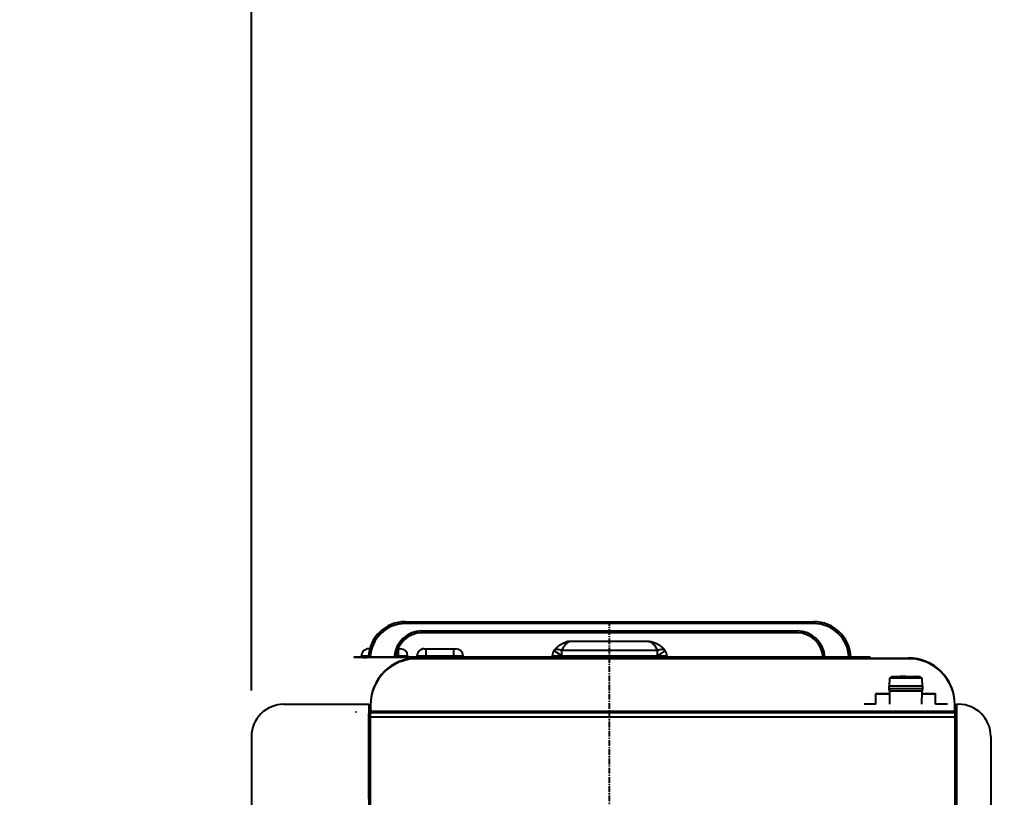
# Model space of a CAD drawing. Header units: inches. Extents: x 0 to 77285, y -118 to 40065.
# Drawn here: x 13577 to 14637, y 26145 to 26987 of the extents above; entities that cross this region are included whole.
import ezdxf

# ---------------------------------------------------------------- set-up
doc = ezdxf.new("R2010")
doc.units = ezdxf.units.IN
doc.header["$LTSCALE"] = 5
doc.header["$MEASUREMENT"] = 0
doc.linetypes.add('CENTER', pattern=[2, 1.25, -0.25, 0.25, -0.25])
doc.layers.add('11', color=1, linetype='CENTER')
doc.layers.add('A', color=8, linetype='Continuous')
doc.styles.add('SCI', font='')
doc.styles.get('SCI').set_extended_font_data('Gulim')
doc.dimstyles.new('SCH', dxfattribs={"dimtxt": 2.5, "dimasz": 2, "dimexe": 1.25, "dimexo": 0.625, "dimtad": 1, "dimdec": 8, "dimtxsty": 'SCI', "dimcen": 2.5, "dimclrd": 4, "dimclre": 4, "dimclrt": 7, "dimadec": 8, "dimazin": 2, "dimtfac": 1, "dimtdec": 8, "dimtmove": 0, "dimatfit": 3, "dimfxl": 1, "dimarcsym": 0})

# ---------------------------------------------------------------- blocks, each defined once
blk = doc.blocks.new('A$C3fcbb43c')
for p, q in [((-400, -365.7), (-400, 954.3)), ((-363, -400.7), (-363, 954.3)), ((-361, -386.7), (-361, 954.3)), ((271, 954.3, 53.7), (271, -386.7, 53.7)), ((273, -400.7, 53.7), (273, 954.3, 53.7)), ((400, -365.7, 53.7), (400, 954.3, 53.7)), ((-363, -298.2), (-363, -346.9)), ((273, -298.2, 53.7), (273, -346.9, 53.7)), ((-363, -333.7), (-363, -333.7)), ((273, -333.7, 53.7), (273, -333.7, 53.7)), ((-363, -342.4), (-363, -342.4)), ((-363, -346.9), (-363, -349.5)), ((-361, -346.9), (-363, -346.9)), ((-363, -349.5), (-363, -380.7)), ((-363, -349.5), (-361, -349.5)), ((273, -346.9, 53.7), (271, -346.9, 53.7)), ((271, -349.5, 53.7), (273, -349.5, 53.7)), ((273, -342.4, 53.7), (273, -342.4, 53.7)), ((273, -346.9, 53.7), (273, -349.5, 53.7)), ((273, -349.5, 53.7), (273, -380.7, 53.7)), ((-363, -380.7), (-363, -390.7)), ((-361, -380.7), (-363, -380.7)), ((273, -380.7, 53.7), (271, -380.7, 53.7)), ((273, -380.7, 53.7), (273, -390.7, 53.7)), ((-363, -387.4), (-363, -387.4)), ((-363, -390.7), (-361, -390.7)), ((-361, -386.7), (271, -386.7, 53.7)), ((-361, -391.7), (-361, -386.7)), ((271, -391.7, 53.7), (-361, -391.7)), ((-361, -391.7), (-361, -400.7)), ((-358.7, -393), (-358.7, -391.7)), ((-342.2, -393), (-342.2, -391.7)), ((-326.9, -391.7), (-326.9, -393)), ((-324, -393), (-324, -391.7)), ((-324, -392), (-267.8, -392)), ((-292.2, -392), (-291.5, -392.7)), ((-291.5, -392.7), (-291.5, -392)), ((-274.1, -393), (-274.1, -392)), ((-267.8, -392), (-267.8, -391.7)), ((-262.1, -391.7), (-262.1, -393)), ((177.8, -391.7, 53.7), (177.8, -392, 53.7)), ((177.8, -392, 53.7), (234, -392, 53.7)), ((184.1, -392, 53.7), (184.1, -393, 53.7)), ((201.5, -392.7, 53.7), (201.5, -392, 53.7)), ((201.5, -392.7, 53.7), (202.2, -392, 53.7)), ((234, -391.7, 53.7), (234, -393, 53.7)), ((236.9, -393, 53.7), (236.9, -391.7, 53.7)), ((252.3, -393, 53.7), (252.3, -391.7, 53.7)), ((268.8, -391.7, 53.7), (268.8, -393, 53.7)), ((268.9, -391.7, 53.7), (268.9, -393, 53.7)), ((271, -386.7, 53.7), (271, -391.7, 53.7)), ((271, -390.7, 53.7), (273, -390.7, 53.7)), ((271, -391.7, 53.7), (271, -393, 53.7)), ((273, -387.4, 53.7), (273, -387.4, 53.7)), ((287.1, -393, 53.7), (287.1, -391.7, 53.7)), ((-363, -400.7), (-365, -400.7)), ((-361, -393), (271, -393, 53.7)), ((-361, -393), (-361, -400)), ((-353, -400.7), (-353, -400.9)), ((-353, -400.9), (-340.2, -400.9)), ((-340.2, -400.7), (-340.2, -411.9)), ((-325.5, -400.7), (-325.8, -414.9)), ((-274.1, -392.7), (-291.5, -392.7)), ((-290.3, -414.9), (-290.5, -400.7)), ((-275.7, -400.7), (-275.7, -411.9)), ((-275.7, -400.9), (-263, -400.9)), ((-263, -400.7), (-263, -400.9)), ((201.5, -392.7, 53.7), (184.1, -392.7, 53.7)), ((271, -400, 53.7), (271, -393, 53.7)), ((271, -400.5, 53.7), (271, -400.7, 53.7)), ((365, -400.7, 53.7), (273, -400.7, 53.7)), ((-325.7, -411.9), (-340.2, -411.9)), ((-339.8, -412.4), (-340.2, -411.9)), ((-325.7, -412.4), (-339.8, -412.4)), ((-275.7, -411.9), (-290.3, -411.9)), ((-276.3, -412.4), (-290.3, -412.4)), ((-276.3, -412.4), (-275.7, -411.9)), ((-326.5, -417.4), (-326.5, -420.4)), ((-326.5, -417.4), (-289.5, -417.4)), ((-326.5, -420.4), (-289.5, -420.4)), ((-325.8, -414.9), (-326.3, -417.4)), ((-326, -420.4), (-325.8, -428.9)), ((-325.8, -414.9), (-290.3, -414.9)), ((-290.3, -428.9), (-290, -420.4)), ((-289.7, -417.4), (-290.3, -414.9)), ((-289.5, -420.4), (-289.5, -417.4)), ((-325.8, -428.9), (-323.5, -430.4)), ((-325.8, -428.9), (-290.3, -428.9)), ((-323.5, -430.4), (-292.5, -430.4)), ((-321.5, -430.7), (-321.5, -430.4)), ((-319.5, -430.7), (-321.5, -430.7)), ((-319.5, -430.7), (-319.5, -430.4)), ((-319.5, -430.7), (-318.8, -430.7)), ((-318.8, -430.7), (-318.8, -430.4)), ((-318.6, -430.7), (-318.8, -430.7)), ((-318.6, -430.7), (-318.6, -430.4)), ((-317.8, -430.7), (-318.6, -430.7)), ((-317.8, -430.7), (-317.8, -430.4)), ((-308, -430.7), (-317.8, -430.7)), ((-308, -430.7), (-308, -430.4)), ((-308, -430.7), (-301.8, -430.7)), ((-301.8, -430.7), (-301.8, -430.4)), ((-298.1, -430.7), (-301.8, -430.7)), ((-298.1, -430.7), (-298.1, -430.4)), ((-294.5, -430.7), (-298.1, -430.7)), ((-294.5, -430.7), (-294.5, -430.4)), ((-292.5, -430.4), (-290.3, -428.9)), ((-311, -450), (221, -450, 53.7)), ((-270, -450.7), (-311, -450.7)), ((-268.4, -450), (-268.4, -451.6)), ((-260.4, -451.6), (284.6, -451.6, 53.7)), ((-254.4, -450), (-254.4, -451.5)), ((-252.5, -451.6), (-252.9, -451.6)), ((-252.9, -451.6), (-252.5, -451.6)), ((-252.9, -451.6), (-252.9, -451.6)), ((-252.5, -451.6), (-252.9, -451.6)), ((-252.5, -451.6), (-252.5, -451.6)), ((-250.5, -451.6), (-252.5, -451.6)), ((-252.5, -451.6), (-250.5, -451.6)), ((-252.5, -451.6), (-252.5, -451.6)), ((-252.5, -451.6), (-252.5, -451.6)), ((-251.9, -450), (-251.9, -451.5)), ((-251.9, -451.5), (276.1, -451.5, 53.7)), ((-250.5, -451.6), (-250.5, -451.6)), ((-250.1, -451.6), (-250.5, -451.6)), ((-250.5, -451.6), (-250.1, -451.6)), ((-250.5, -451.6), (-250.5, -451.6)), ((-250.1, -451.6), (-250.5, -451.6)), ((-250.5, -451.6), (-250.5, -451.6)), ((-250.1, -451.6), (-250.1, -451.6)), ((-248.7, -451.6), (-249.1, -451.6)), ((-249.1, -451.6), (-248.3, -451.6)), ((-249.1, -451.6), (-249.1, -451.6)), ((-248.7, -451.6), (-249.1, -451.6)), ((-248.7, -451.6), (-248.7, -451.6)), ((-248.4, -451.6), (-248.7, -451.6)), ((-248.7, -451.6), (-248, -451.6)), ((-248.7, -451.6), (-248.7, -451.6)), ((-248, -451.6), (-248.7, -451.6)), ((-248.7, -451.6), (-248.7, -451.6)), ((-248.7, -451.6), (-248.7, -451.6)), ((-248.4, -451.6), (-248.4, -451.6)), ((-247.4, -451.6), (-247.4, -451.6)), ((-243.9, -451.6), (-244.3, -451.6)), ((-244.3, -451.6), (-243.5, -451.6)), ((-244.3, -451.6), (-244.3, -451.6)), ((-243.9, -451.6), (-244.3, -451.6)), ((-243.9, -451.6), (-243.9, -451.6)), ((-243.6, -451.6), (-243.9, -451.6)), ((-243.9, -451.6), (-243.2, -451.6)), ((-243.9, -451.6), (-243.9, -451.6)), ((-243.2, -451.6), (-243.9, -451.6)), ((-243.9, -451.6), (-243.9, -451.6)), ((-243.9, -451.6), (-243.9, -451.6)), ((-243.6, -451.6), (-243.6, -451.6)), ((-242.6, -451.6), (-242.6, -451.6)), ((-240.8, -451.6), (-241.2, -451.6)), ((-241.2, -451.6), (-240.8, -451.6)), ((-241.2, -451.6), (-241.2, -451.6)), ((-240.8, -451.6), (-241.2, -451.6)), ((-240.8, -451.6), (-240.8, -451.6)), ((-240.8, -451.6), (-240.8, -451.6)), ((-240.8, -451.6), (-240.8, -451.6)), ((-239.8, -451.6), (-240, -451.6)), ((-238, -451.6), (-238, -451.6)), ((-238, -451.6), (-238, -451.6)), ((-235.7, -451.6), (-234.9, -451.6)), ((-235.7, -451.6), (-235.7, -451.6)), ((-234.5, -451.6), (-235.7, -451.6)), ((-235.3, -451.6), (-235.7, -451.6)), ((-235.1, -451.6), (-235.3, -451.6)), ((-235.3, -451.6), (-234.9, -451.6)), ((-235.3, -451.6), (-235.3, -451.6)), ((-235.3, -451.6), (-235.3, -451.6)), ((-235.1, -451.6), (-235.1, -451.6)), ((-231.4, -451.6), (-231.8, -451.6)), ((-231.8, -451.6), (-231.4, -451.6)), ((-231.8, -451.6), (-231.8, -451.6)), ((-231.4, -451.6), (-231.8, -451.6)), ((-231.4, -451.6), (-231.4, -451.6)), ((-230.8, -451.6), (-230.5, -451.6)), ((-229.1, -451.6), (-229.4, -451.6)), ((-228, -451.6), (-228.4, -451.6)), ((-228.4, -451.6), (-228, -451.6)), ((-228.4, -451.6), (-228.4, -451.6)), ((-228, -451.6), (-228.4, -451.6)), ((-228, -451.6), (-228, -451.6)), ((-228, -451.6), (-228, -451.6)), ((-228, -451.6), (-228, -451.6)), ((-226.8, -451.6), (-226.8, -451.6)), ((-226.8, -451.6), (-226.8, -451.6)), ((-225.5, -451.6), (-225.7, -451.6)), ((-224.3, -451.6), (-224.6, -451.6)), ((-224.6, -451.6), (-224.3, -451.6)), ((-224.6, -451.6), (-224.6, -451.6)), ((-224.3, -451.6), (-224.6, -451.6)), ((-224.3, -451.6), (-224.3, -451.6)), ((-222, -451.6), (-222, -451.6)), ((-222, -451.6), (-222, -451.6)), ((-220.8, -451.6), (-220.8, -451.6)), ((-220.8, -451.6), (-220.8, -451.6)), ((-220.5, -451.6), (-220.8, -451.6)), ((-220.8, -451.6), (-220.5, -451.6)), ((-220.5, -451.6), (-220.8, -451.6)), ((-220.8, -451.6), (-220.8, -451.6)), ((-220.5, -451.6), (-220.5, -451.6)), ((-220, -451.6), (-219.6, -451.6)), ((-218.8, -451.6), (-220, -451.6)), ((-219.6, -451.6), (-218.6, -451.6)), ((-219.4, -451.6), (-218.8, -451.6)), ((-219, -451.6), (-219.4, -451.6)), ((-217.2, -451.6), (-219, -451.6)), ((-219, -451.6), (-219, -451.6)), ((-218.7, -451.6), (-218.8, -451.6)), ((-218.8, -451.6), (-218.8, -451.6)), ((-218.6, -451.6), (-217.6, -451.6)), ((-217.6, -451.6), (-217.2, -451.6)), ((-215.4, -451.6), (-215, -451.6)), ((-213.7, -451.6), (-215.4, -451.6)), ((-215, -451.6), (-213.7, -451.6)), ((-213.7, -451.6), (-213.7, -451.6)), ((-212, -451.6), (-213.7, -451.6)), ((-213.7, -451.6), (-212.3, -451.6)), ((-213.7, -451.6), (-213.7, -451.6)), ((-213.7, -451.6), (-213.7, -451.6)), ((-212.3, -451.6), (-212, -451.6)), ((-211.6, -451.6), (-210.1, -451.6)), ((-208.9, -451.6), (-211.6, -451.6)), ((-211.1, -451.6), (-211.4, -451.6)), ((-210.7, -451.6), (-208.9, -451.6)), ((-209.7, -451.6), (-210.7, -451.6)), ((-210.7, -451.6), (-210.7, -451.6)), ((-210.2, -451.6), (-210.2, -451.6)), ((-208.9, -451.6), (-208.9, -451.6)), ((-206.6, -451.6), (-208.5, -451.6)), ((-208.5, -451.6), (-206.3, -451.6)), ((-207.8, -451.6), (-207.8, -451.6)), ((-206.6, -451.6), (-207.8, -451.6)), ((-207.8, -451.6), (-206.6, -451.6)), ((-206.6, -451.6), (-206.6, -451.6)), ((-206.3, -451.6), (-206.6, -451.6)), ((-206.3, -451.6), (-206.6, -451.6)), ((-206.6, -451.6), (-206.6, -451.6)), ((-206.6, -451.6), (-206.6, -451.6)), ((-206.6, -451.6), (-206.6, -451.6)), ((-206.3, -451.6), (-206.3, -451.6)), ((-205.8, -451.6), (-206.3, -451.6)), ((-206.3, -451.6), (-205.8, -451.6)), ((-206.3, -451.6), (-206.3, -451.6)), ((-206.3, -451.6), (-206.3, -451.6)), ((-206.3, -451.6), (-206.3, -451.6)), ((-205.8, -451.6), (-205.8, -451.6)), ((-205.4, -451.6), (-203.9, -451.6)), ((-202.7, -451.6), (-205.4, -451.6)), ((-204.9, -451.6), (-205.3, -451.6)), ((-204.6, -451.6), (-202.7, -451.6)), ((-203.6, -451.6), (-204.6, -451.6)), ((-204.6, -451.6), (-204.6, -451.6)), ((-204, -451.6), (-204, -451.6)), ((-202.7, -451.6), (-202.7, -451.6)), ((-49.5, -451.6), (-49.5, -452.9)), ((-49.5, -452.9), (-39.5, -452.9)), ((-39.5, -452.9), (-39.5, -451.6)), ((-39.5, -453), (-39.5, -452.9)), ((-39.5, -453), (-39.5, -458.8)), ((64.5, -453), (-39.5, -453)), ((46, -450.2), (46, -450)), ((136, -450.2, 53.7), (46, -450.2)), ((64.5, -451.6), (64.5, -452.9)), ((64.5, -452.9), (74.5, -452.9)), ((64.5, -452.9), (64.5, -453)), ((64.5, -458.8), (64.5, -453)), ((74.5, -452.9), (74.5, -451.6)), ((136, -450.2, 53.7), (136, -450, 53.7)), ((226, -450.2, 53.7), (136, -450.2, 53.7)), ((167.5, -451.5, 53.7), (167.5, -451.6, 53.7)), ((167.6, -451.5, 53.7), (167.6, -451.5, 53.7)), ((167.6, -451.5, 53.7), (167.6, -451.6, 53.7)), ((168.6, -451.5, 53.7), (239.6, -451.5, 53.7)), ((168.6, -451.5, 53.7), (185.8, -451.5, 53.7)), ((168.6, -451.5, 53.7), (168.6, -451.5, 53.7)), ((168.6, -451.6, 53.7), (239.6, -451.6, 53.7)), ((168.6, -451.6, 53.7), (185.8, -451.6, 53.7)), ((168.6, -451.6, 53.7), (168.6, -451.6, 53.7)), ((171, -452.7, 53.7), (181, -452.7, 53.7)), ((177.6, -451.6, 53.7), (177.6, -450.2, 53.7)), ((221, -450.7, 53.7), (179.2, -450.7, 53.7)), ((181, -452.7, 53.7), (181, -451.6, 53.7)), ((181, -452.7, 53.7), (211, -452.7, 53.7)), ((181, -452.7, 53.7), (181, -460.7, 53.7)), ((185.8, -451.5, 53.7), (185.8, -451.5, 53.7)), ((185.8, -451.5, 53.7), (185.8, -451.6, 53.7)), ((185.9, -451.5, 53.7), (185.9, -451.6, 53.7)), ((185.9, -451.5, 53.7), (204, -451.5, 53.7)), ((185.9, -451.5, 53.7), (185.9, -451.5, 53.7)), ((185.9, -451.6, 53.7), (204, -451.6, 53.7)), ((201, -450.2, 53.7), (201, -450, 53.7)), ((201, -450.2, 53.7), (226, -450.2, 53.7)), ((204, -451.5, 53.7), (204, -451.6, 53.7)), ((204, -451.5, 53.7), (204, -451.5, 53.7)), ((204.1, -451.5, 53.7), (222.3, -451.5, 53.7)), ((204.1, -451.5, 53.7), (204.1, -451.6, 53.7)), ((204.1, -451.5, 53.7), (204.1, -451.5, 53.7)), ((204.1, -451.6, 53.7), (222.3, -451.6, 53.7)), ((211, -452.7, 53.7), (211, -451.6, 53.7)), ((211, -452.7, 53.7), (221, -452.7, 53.7)), ((211, -452.7, 53.7), (211, -460.7, 53.7)), ((222.3, -451.5, 53.7), (222.3, -451.6, 53.7)), ((222.3, -451.5, 53.7), (222.3, -451.5, 53.7)), ((222.4, -451.5, 53.7), (239.6, -451.5, 53.7)), ((222.4, -451.5, 53.7), (222.4, -451.6, 53.7)), ((222.4, -451.5, 53.7), (222.4, -451.5, 53.7)), ((222.4, -451.6, 53.7), (239.6, -451.6, 53.7)), ((226, -450.2, 53.7), (226, -450, 53.7)), ((231, -452.7, 53.7), (241, -452.7, 53.7)), ((239.6, -451.5, 53.7), (239.6, -451.5, 53.7)), ((239.6, -451.6, 53.7), (239.6, -451.6, 53.7)), ((240.6, -451.5, 53.7), (240.6, -451.5, 53.7)), ((240.6, -451.5, 53.7), (240.6, -451.6, 53.7)), ((240.7, -451.5, 53.7), (240.7, -451.6, 53.7)), ((241, -452.7, 53.7), (241, -451.6, 53.7)), ((241, -452.7, 53.7), (241, -460.7, 53.7)), ((241, -452.7, 53.7), (243.4, -452.7, 53.7)), ((258.5, -451.5, 53.7), (258.5, -451.6, 53.7)), ((258.6, -451.5, 53.7), (258.6, -451.6, 53.7)), ((258.6, -451.5, 53.7), (258.6, -451.5, 53.7)), ((277.6, -451.5, 53.7), (259.6, -451.5, 53.7)), ((277.6, -451.5, 53.7), (259.6, -451.5, 53.7)), ((259.6, -451.5, 53.7), (259.6, -451.5, 53.7)), ((259.6, -451.6, 53.7), (277.6, -451.6, 53.7)), ((259.6, -451.6, 53.7), (277.6, -451.6, 53.7)), ((259.6, -451.6, 53.7), (259.6, -451.6, 53.7)), ((273.4, -452.7, 53.7), (281, -452.7, 53.7)), ((276.1, -451.5, 53.7), (276.1, -450.2, 53.7)), ((277.6, -451.5, 53.7), (277.6, -451.5, 53.7)), ((277.6, -451.6, 53.7), (277.6, -451.6, 53.7)), ((278.6, -451.5, 53.7), (278.6, -450.2, 53.7)), ((278.6, -451.6, 53.7), (278.6, -451.5, 53.7)), ((278.6, -451.5, 53.7), (278.6, -451.5, 53.7)), ((278.7, -451.6, 53.7), (278.7, -451.5, 53.7)), ((-39.5, -458.8), (64.5, -458.8)), ((181, -460.7, 53.7), (179, -460.7, 53.7)), ((211, -460.7, 53.7), (181, -460.7, 53.7)), ((213, -460.7, 53.7), (211, -460.7, 53.7)), ((241, -460.7, 53.7), (239, -460.7, 53.7)), ((241.4, -460.7, 53.7), (241, -460.7, 53.7)), ((273, -460.7, 53.7), (272, -460.7, 53.7)), ((-32.6, -468.5), (-34.8, -468)), ((-29.5, -468.7), (-32.6, -468.5)), ((-29.5, -468.7), (54.5, -468.7)), ((-29.5, -468.7), (54.5, -468.7)), ((-29.5, -468.7), (-29.5, -468.7)), ((54.5, -468.7), (57.6, -468.5)), ((54.5, -468.7), (54.5, -468.7)), ((57.6, -468.5), (59.8, -468)), ((-190.5, -478), (-190.5, -480)), ((-190.5, -478), (215.5, -478, 53.7)), ((215.5, -480, 53.7), (-190.5, -480)), ((215.5, -478, 53.7), (215.5, -480, 53.7)), ((-208.5, -488), (233.5, -488, 53.7)), ((-208.5, -490), (-208.5, -488)), ((233.5, -490, 53.7), (-208.5, -490)), ((233.5, -490, 53.7), (233.5, -488, 53.7))]:
    blk.add_line(p, q)
at = {"flags": 128}
for points in [[(-47.6, -458.8), (-47.4, -458.7), (-47, -458.4), (-46.2, -457.8), (-45.2, -457.1), (-44, -456.2), (-42.6, -455.2), (-41.1, -454.1), (-39.5, -452.9)], [(-47.5, -458.9), (-47.4, -458.8), (-46.9, -458.4), (-46.2, -457.9), (-45.2, -457.2), (-43.9, -456.3), (-42.5, -455.2), (-41, -454.1), (-39.5, -453)], [(64.5, -452.9), (66.1, -454.1), (67.6, -455.2), (69, -456.2), (70.2, -457.1), (71.2, -457.8), (72, -458.4), (72.4, -458.7), (72.6, -458.8)], [(72.5, -458.9), (72.4, -458.8), (71.9, -458.4), (71.2, -457.9), (70.2, -457.2), (68.9, -456.3), (67.5, -455.2), (66, -454.1), (64.5, -453)]]:
    blk.add_lwpolyline(points, dxfattribs=at)
at = {"elevation": 53.7, "flags": 128}
for points in [[(284.6, -451.6), (286.2, -451.6), (287.7, -451.6), (289, -451.6), (175.3, -451.6), (175.4, -451.6)], [(179.3, -450.5), (179.5, -450.3), (179.5, -450.2)]]:
    blk.add_lwpolyline(points, dxfattribs=at)
for centre, radius, start, end in [((-365, -365.7), 35, 180, 270), ((365, -365.7, 53.7), 35, 270, 0), ((-311, -400), 50, 180, 270), ((-311, -400.7), 50, 180, 270), ((221, -400, 53.7), 50, 270, 0), ((221, -400.7, 53.7), 50, 270, 0), ((-268.4, -449.6), 2, 192.6378, 220.6155), ((-268.4, -449.6), 2, 220.6056, 270.0028), ((-262.4, -171.6), 280, 268.772, 270.4092), ((-252.5, -363.7), 87.7, 268.7752, 270.4079), ((-208.5, -450), 40, 182.2408, 270), ((-208.5, -450), 38, 182.4423, 270), ((-190.5, -450), 30, 183.0942, 270), ((-190.5, -450), 28, 183.2206, 270), ((-39.5, -452.9), 10, 180, 216.1323), ((64.5, -452.9), 10, 323.8677, 0), ((168.3, -489.7, 53.7), 38.2, 89.585, 91.2347), ((168.3, -413, 53.7), 38.6, 268.7734, 270.4069), ((168.4, -486.4, 53.7), 34.8, 89.5875, 91.2321), ((168.4, -416, 53.7), 35.6, 268.7849, 270.3954), ((169, -452.7, 53.7), 2, 0, 33.6667), ((179, -452.7, 53.7), 8, 180, 270), ((175.7, -405.8, 53.7), 45.8, 269.66, 272.3962), ((177.6, -449.6, 53.7), 2, 269.9929, 330.7655), ((213, -452.7, 53.7), 8, 270, 0), ((215.5, -450, 53.7), 30, 270, 356.9058), ((215.5, -450, 53.7), 28, 270, 356.6845), ((223, -452.7, 53.7), 2, 146.3333, 180), ((229, -452.7, 53.7), 2, 0, 33.6667), ((239, -452.7, 53.7), 8, 180, 270), ((233.5, -450, 53.7), 38, 270, 357.6008), ((233.5, -450, 53.7), 40, 270, 357.7208), ((239.9, -489.7, 53.7), 38.2, 88.7653, 90.415), ((239.9, -486.4, 53.7), 34.8, 88.7679, 90.4125), ((239.9, -413, 53.7), 38.6, 269.5931, 271.2266), ((239.8, -416, 53.7), 35.6, 269.6046, 271.2151), ((259.3, -489.7, 53.7), 38.2, 89.5851, 91.2345), ((259.3, -413, 53.7), 38.6, 268.7736, 270.4068), ((259.4, -486.4, 53.7), 34.9, 89.5878, 91.2318), ((259.4, -416, 53.7), 35.6, 268.7852, 270.3952), ((273, -452.7, 53.7), 8, 270, 0), ((276.7, -363.7, 53.7), 87.7, 269.592, 271.2249), ((277.9, -489.7, 53.7), 38.2, 88.7653, 90.415), ((277.9, -486.4, 53.7), 34.8, 88.7679, 90.4125), ((277.9, -413, 53.7), 38.6, 269.5931, 271.2266), ((277.8, -416, 53.7), 35.6, 269.6046, 271.2151), ((283, -452.7, 53.7), 2, 146.3333, 180), ((-27.4, -444.1), 25, 216.1323, 216.3559), ((52.4, -444.1), 25, 323.6441, 323.8677)]:
    blk.add_arc(centre, radius, start, end)
for points, knots in [([(-269.9, -450.9), (-269.8, -451), (-269.6, -451.2), (-269.3, -451.4), (-269, -451.5), (-268.8, -451.5), (-268.6, -451.6), (-268.6, -451.6), (-268.4, -451.6), (-268.3, -451.6), (-267.9, -451.6), (-267.1, -451.6), (-266, -451.6), (-264.7, -451.6), (-263.3, -451.6), (-261.8, -451.6), (-260.8, -451.6), (-260.4, -451.6)], [0, 0, 0, 0, 0.029747, 0.059836, 0.084322, 0.10166, 0.113254, 0.125807, 0.147037, 0.200208, 0.314924, 0.43772, 0.5548, 0.670961, 0.786848, 0.90263, 1, 1, 1, 1]), ([(-247.4, -451.6), (-247.6, -451.6), (-248, -451.6), (-248.3, -451.6), (-248.4, -451.6)], [0, 0, 0, 0, 0.559705, 1, 1, 1, 1]), ([(-248.3, -451.6), (-248.1, -451.6), (-247.8, -451.6), (-247.5, -451.6), (-247.4, -451.6)], [0, 0, 0, 0, 0.560291, 1, 1, 1, 1]), ([(-247, -451.6), (-247, -451.6), (-247, -451.6), (-247.2, -451.6), (-247.5, -451.6), (-247.8, -451.6), (-248, -451.6)], [0, 0, 0, 0, 0.248961, 0.374707, 0.500389, 1, 1, 1, 1]), ([(-248, -451.6), (-247.8, -451.6), (-247.5, -451.6), (-247.2, -451.6), (-247, -451.6), (-247, -451.6), (-247, -451.6)], [0, 0, 0, 0, 0.499709, 0.625331, 0.751072, 1, 1, 1, 1]), ([(-246.6, -451.6), (-246.6, -451.6), (-246.7, -451.6), (-246.9, -451.6), (-247.1, -451.6), (-247.3, -451.6), (-247.4, -451.6)], [0, 0, 0, 0, 0.280084, 0.55932, 0.779445, 1, 1, 1, 1]), ([(-247.4, -451.6), (-247.3, -451.6), (-247, -451.6), (-246.8, -451.6), (-246.6, -451.6), (-246.6, -451.6), (-246.6, -451.6)], [0, 0, 0, 0, 0.279687, 0.559341, 0.779474, 1, 1, 1, 1]), ([(-246.6, -451.6), (-246.6, -451.6), (-246.7, -451.6), (-246.8, -451.6), (-247, -451.6), (-247, -451.6)], [0, 0, 0, 0, 0.4341405, 0.8669658, 1, 1, 1, 1]), ([(-242.6, -451.6), (-242.8, -451.6), (-243.1, -451.6), (-243.5, -451.6), (-243.6, -451.6)], [0, 0, 0, 0, 0.559672, 1, 1, 1, 1]), ([(-243.5, -451.6), (-243.3, -451.6), (-243, -451.6), (-242.7, -451.6), (-242.6, -451.6)], [0, 0, 0, 0, 0.560356, 1, 1, 1, 1]), ([(-242.2, -451.6), (-242.2, -451.6), (-242.2, -451.6), (-242.4, -451.6), (-242.6, -451.6), (-242.9, -451.6), (-243.2, -451.6)], [0, 0, 0, 0, 0.248961, 0.374707, 0.500389, 1, 1, 1, 1]), ([(-243.2, -451.6), (-243, -451.6), (-242.7, -451.6), (-242.4, -451.6), (-242.2, -451.6), (-242.2, -451.6), (-242.2, -451.6)], [0, 0, 0, 0, 0.499738, 0.625356, 0.751068, 1, 1, 1, 1]), ([(-241.8, -451.6), (-241.8, -451.6), (-241.8, -451.6), (-242, -451.6), (-242.3, -451.6), (-242.5, -451.6), (-242.6, -451.6)], [0, 0, 0, 0, 0.280095, 0.559313, 0.779441, 1, 1, 1, 1]), ([(-242.6, -451.6), (-242.5, -451.6), (-242.2, -451.6), (-242, -451.6), (-241.8, -451.6), (-241.8, -451.6), (-241.8, -451.6)], [0, 0, 0, 0, 0.279716, 0.559359, 0.779483, 1, 1, 1, 1]), ([(-241.8, -451.6), (-241.8, -451.6), (-241.8, -451.6), (-242, -451.6), (-242.1, -451.6), (-242.2, -451.6)], [0, 0, 0, 0, 0.434161, 0.866963, 1, 1, 1, 1]), ([(-240.8, -451.6), (-240.8, -451.6), (-240.8, -451.6), (-240.8, -451.6), (-240.8, -451.6)], [0, 0, 0, 0, 0.55963, 1, 1, 1, 1]), ([(-240.2, -451.6), (-240.3, -451.6), (-240.4, -451.6), (-240.7, -451.6), (-240.7, -451.6), (-240.8, -451.6)], [0, 0, 0, 0, 0.278302, 0.558776, 1, 1, 1, 1]), ([(-240.8, -451.6), (-240.7, -451.6), (-240.6, -451.6), (-240.3, -451.6), (-240.2, -451.6), (-240.1, -451.6)], [0, 0, 0, 0, 0.558757, 0.779446, 1, 1, 1, 1]), ([(-240, -451.6), (-240, -451.6), (-240.1, -451.6), (-240.2, -451.6), (-240.2, -451.6)], [0, 0, 0, 0, 0.560435, 1, 1, 1, 1]), ([(-240.1, -451.6), (-240.1, -451.6), (-239.9, -451.6), (-239.9, -451.6), (-239.8, -451.6)], [0, 0, 0, 0, 0.55915, 1, 1, 1, 1]), ([(-239.6, -451.6), (-239.5, -451.6), (-239.5, -451.6), (-239.3, -451.6), (-239.2, -451.6)], [0, 0, 0, 0, 0.55927, 1, 1, 1, 1]), ([(-238, -451.6), (-238.3, -451.6), (-238.7, -451.6), (-239.2, -451.6), (-239.5, -451.6), (-239.5, -451.6), (-239.6, -451.6)], [0, 0, 0, 0, 0.2797727, 0.5591688, 0.7795781, 1, 1, 1, 1]), ([(-239.2, -451.6), (-239.2, -451.6), (-239.3, -451.6), (-239.3, -451.6), (-239.4, -451.6)], [0, 0, 0, 0, 0.048968, 1, 1, 1, 1]), ([(-239.2, -451.6), (-239, -451.6), (-238.6, -451.6), (-238.2, -451.6), (-238, -451.6)], [0, 0, 0, 0, 0.5589125, 1, 1, 1, 1]), ([(-239.2, -451.6), (-239.2, -451.6), (-239.1, -451.6), (-238.8, -451.6), (-238.4, -451.6), (-238.2, -451.6), (-238, -451.6)], [0, 0, 0, 0, 0.27964, 0.559172, 0.779534, 1, 1, 1, 1]), ([(-238, -451.6), (-238.2, -451.6), (-238.6, -451.6), (-238.9, -451.6), (-239.2, -451.6), (-239.2, -451.6), (-239.2, -451.6)], [0, 0, 0, 0, 0.279479, 0.559259, 0.779558, 1, 1, 1, 1]), ([(-236.5, -451.6), (-236.6, -451.6), (-236.6, -451.6), (-237, -451.6), (-237.5, -451.6), (-237.9, -451.6), (-238, -451.6)], [0, 0, 0, 0, 0.279511, 0.559391, 0.779496, 1, 1, 1, 1]), ([(-238, -451.6), (-237.8, -451.6), (-237.4, -451.6), (-237.1, -451.6), (-236.9, -451.6)], [0, 0, 0, 0, 0.559168, 1, 1, 1, 1]), ([(-236.9, -451.6), (-236.9, -451.6), (-236.9, -451.6), (-237.3, -451.6), (-237.6, -451.6), (-237.9, -451.6), (-238, -451.6)], [0, 0, 0, 0, 0.279569, 0.559391, 0.779645, 1, 1, 1, 1]), ([(-238, -451.6), (-237.9, -451.6), (-237.5, -451.6), (-237.1, -451.6), (-236.9, -451.6), (-236.9, -451.6), (-236.9, -451.6)], [0, 0, 0, 0, 0.279744, 0.559116, 0.779611, 1, 1, 1, 1]), ([(-236.9, -451.6), (-236.8, -451.6), (-236.6, -451.6), (-236.5, -451.6), (-236.5, -451.6)], [0, 0, 0, 0, 0.5592281, 1, 1, 1, 1]), ([(-233.8, -451.6), (-234.1, -451.6), (-234.5, -451.6), (-234.9, -451.6), (-235.1, -451.6)], [0, 0, 0, 0, 0.559535, 1, 1, 1, 1]), ([(-234.9, -451.6), (-234.7, -451.6), (-234.2, -451.6), (-233.8, -451.6), (-233.6, -451.6)], [0, 0, 0, 0, 0.560441, 1, 1, 1, 1]), ([(-234.9, -451.6), (-234.7, -451.6), (-234.3, -451.6), (-233.9, -451.6), (-233.7, -451.6)], [0, 0, 0, 0, 0.560428, 1, 1, 1, 1]), ([(-232.4, -451.6), (-232.5, -451.6), (-232.5, -451.6), (-233, -451.6), (-233.8, -451.6), (-234.2, -451.6), (-234.5, -451.6)], [0, 0, 0, 0, 0.280125, 0.559251, 0.778845, 1, 1, 1, 1]), ([(-232.8, -451.6), (-232.8, -451.6), (-232.8, -451.6), (-233.1, -451.6), (-233.4, -451.6), (-233.7, -451.6), (-233.8, -451.6)], [0, 0, 0, 0, 0.280174, 0.559761, 0.779779, 1, 1, 1, 1]), ([(-233.7, -451.6), (-233.6, -451.6), (-233.3, -451.6), (-232.9, -451.6), (-232.8, -451.6), (-232.8, -451.6)], [0, 0, 0, 0, 0.280538, 0.561034, 1, 1, 1, 1]), ([(-233.6, -451.6), (-233.4, -451.6), (-233, -451.6), (-232.5, -451.6), (-232.5, -451.6), (-232.4, -451.6)], [0, 0, 0, 0, 0.2802749, 0.5607191, 1, 1, 1, 1]), ([(-232.6, -451.6), (-232.6, -451.6), (-232.6, -451.6), (-232.7, -451.6), (-232.8, -451.6)], [0, 0, 0, 0, 0.295031, 1, 1, 1, 1]), ([(-231.6, -451.6), (-231.6, -451.6), (-231.7, -451.6), (-231.8, -451.6), (-231.9, -451.6), (-231.9, -451.6), (-231.9, -451.6)], [0, 0, 0, 0, 0.279792, 0.559663, 0.779838, 1, 1, 1, 1]), ([(-231.9, -451.6), (-231.9, -451.6), (-231.9, -451.6), (-231.8, -451.6), (-231.7, -451.6), (-231.6, -451.6), (-231.6, -451.6)], [0, 0, 0, 0, 0.2792, 0.558847, 0.779437, 1, 1, 1, 1]), ([(-231.2, -451.6), (-231.3, -451.6), (-231.3, -451.6), (-231.4, -451.6), (-231.5, -451.6), (-231.5, -451.6), (-231.6, -451.6)], [0, 0, 0, 0, 0.279134, 0.558908, 0.779351, 1, 1, 1, 1]), ([(-231.6, -451.6), (-231.5, -451.6), (-231.4, -451.6), (-231.3, -451.6), (-231.3, -451.6), (-231.2, -451.6), (-231.2, -451.6)], [0, 0, 0, 0, 0.279907, 0.559961, 0.779979, 1, 1, 1, 1]), ([(-229.9, -451.6), (-230.1, -451.6), (-230.5, -451.6), (-230.7, -451.6), (-230.8, -451.6)], [0, 0, 0, 0, 0.559279, 1, 1, 1, 1]), ([(-230.6, -451.6), (-230.6, -451.6), (-230.6, -451.6), (-230.4, -451.6), (-230.2, -451.6), (-230, -451.6), (-229.9, -451.6)], [0, 0, 0, 0, 0.279915, 0.559393, 0.779601, 1, 1, 1, 1]), ([(-230.5, -451.6), (-230.5, -451.6), (-230.6, -451.6), (-230.6, -451.6), (-230.6, -451.6)], [0, 0, 0, 0, 0.559517, 1, 1, 1, 1]), ([(-230, -451.6), (-230.1, -451.6), (-230.3, -451.6), (-230.4, -451.6), (-230.5, -451.6)], [0, 0, 0, 0, 0.5606404, 1, 1, 1, 1]), ([(-230.5, -451.6), (-230.5, -451.6), (-230.3, -451.6), (-230.1, -451.6), (-230, -451.6)], [0, 0, 0, 0, 0.560846, 1, 1, 1, 1]), ([(-230.3, -451.6), (-230.3, -451.6), (-230.3, -451.6), (-230.2, -451.6), (-230.2, -451.6)], [0, 0, 0, 0, 0.559043, 1, 1, 1, 1]), ([(-229.9, -451.6), (-229.9, -451.6), (-230.1, -451.6), (-230.2, -451.6), (-230.3, -451.6), (-230.3, -451.6), (-230.3, -451.6)], [0, 0, 0, 0, 0.279365, 0.55917, 0.779575, 1, 1, 1, 1]), ([(-230.2, -451.6), (-230.1, -451.6), (-230, -451.6), (-229.8, -451.6), (-229.8, -451.6)], [0, 0, 0, 0, 0.559009, 1, 1, 1, 1]), ([(-229.5, -451.6), (-229.6, -451.6), (-229.8, -451.6), (-229.9, -451.6), (-230, -451.6)], [0, 0, 0, 0, 0.559035, 1, 1, 1, 1]), ([(-230, -451.6), (-229.9, -451.6), (-229.7, -451.6), (-229.6, -451.6), (-229.5, -451.6), (-229.5, -451.6), (-229.4, -451.6)], [0, 0, 0, 0, 0.28, 0.559785, 0.780013, 1, 1, 1, 1]), ([(-229.1, -451.6), (-229.1, -451.6), (-229.1, -451.6), (-229.4, -451.6), (-229.6, -451.6), (-229.8, -451.6), (-229.9, -451.6)], [0, 0, 0, 0, 0.279553, 0.559224, 0.779467, 1, 1, 1, 1]), ([(-229.4, -451.6), (-229.5, -451.6), (-229.6, -451.6), (-229.8, -451.6), (-229.9, -451.6)], [0, 0, 0, 0, 0.56208, 1, 1, 1, 1]), ([(-229.9, -451.6), (-229.8, -451.6), (-229.6, -451.6), (-229.4, -451.6), (-229.2, -451.6), (-229.1, -451.6)], [0, 0, 0, 0, 0.27954, 0.559669, 1, 1, 1, 1]), ([(-229.8, -451.6), (-229.6, -451.6), (-229.4, -451.6), (-229.3, -451.6), (-229.2, -451.6)], [0, 0, 0, 0, 0.5606796, 1, 1, 1, 1]), ([(-229.4, -451.6), (-229.5, -451.6), (-229.5, -451.6), (-229.5, -451.6), (-229.5, -451.6)], [0, 0, 0, 0, 0.55954, 1, 1, 1, 1]), ([(-229.2, -451.6), (-229.2, -451.6), (-229.1, -451.6), (-229.1, -451.6), (-229.1, -451.6)], [0, 0, 0, 0, 0.559441, 1, 1, 1, 1]), ([(-226.8, -451.6), (-227.1, -451.6), (-227.5, -451.6), (-227.9, -451.6), (-228, -451.6)], [0, 0, 0, 0, 0.5584754, 1, 1, 1, 1]), ([(-228, -451.6), (-227.8, -451.6), (-227.5, -451.6), (-227, -451.6), (-226.8, -451.6)], [0, 0, 0, 0, 0.558421, 1, 1, 1, 1]), ([(-226.8, -451.6), (-227, -451.6), (-227.4, -451.6), (-227.7, -451.6), (-228, -451.6), (-228, -451.6), (-228, -451.6)], [0, 0, 0, 0, 0.279735, 0.559313, 0.779508, 1, 1, 1, 1]), ([(-228, -451.6), (-228, -451.6), (-228, -451.6), (-227.6, -451.6), (-227.2, -451.6), (-227, -451.6), (-226.8, -451.6)], [0, 0, 0, 0, 0.279663, 0.558884, 0.779482, 1, 1, 1, 1]), ([(-225.3, -451.6), (-225.3, -451.6), (-225.4, -451.6), (-225.8, -451.6), (-226.3, -451.6), (-226.6, -451.6), (-226.8, -451.6)], [0, 0, 0, 0, 0.279528, 0.559259, 0.779555, 1, 1, 1, 1]), ([(-226.8, -451.6), (-226.6, -451.6), (-226.2, -451.6), (-225.7, -451.6), (-225.3, -451.6), (-225.3, -451.6), (-225.3, -451.6)], [0, 0, 0, 0, 0.27964, 0.559436, 0.779713, 1, 1, 1, 1]), ([(-225.7, -451.6), (-225.7, -451.6), (-225.7, -451.6), (-226, -451.6), (-226.4, -451.6), (-226.7, -451.6), (-226.8, -451.6)], [0, 0, 0, 0, 0.279375, 0.55909, 0.779506, 1, 1, 1, 1]), ([(-226.8, -451.6), (-226.7, -451.6), (-226.3, -451.6), (-225.9, -451.6), (-225.7, -451.6), (-225.7, -451.6), (-225.7, -451.6)], [0, 0, 0, 0, 0.2796224, 0.5592324, 0.7797635, 1, 1, 1, 1]), ([(-223.6, -451.6), (-223.5, -451.6), (-223.5, -451.6), (-223, -451.6), (-222.5, -451.6), (-222.2, -451.6), (-222, -451.6)], [0, 0, 0, 0, 0.279416, 0.559194, 0.779549, 1, 1, 1, 1]), ([(-222, -451.6), (-222.3, -451.6), (-222.7, -451.6), (-223.2, -451.6), (-223.5, -451.6), (-223.5, -451.6), (-223.6, -451.6)], [0, 0, 0, 0, 0.279564, 0.559319, 0.77959, 1, 1, 1, 1]), ([(-223.2, -451.6), (-223.2, -451.6), (-223.3, -451.6), (-223.3, -451.6), (-223.4, -451.6)], [0, 0, 0, 0, 0.042806, 1, 1, 1, 1]), ([(-222, -451.6), (-222.2, -451.6), (-222.5, -451.6), (-222.9, -451.6), (-223.1, -451.6), (-223.2, -451.6), (-223.2, -451.6)], [0, 0, 0, 0, 0.27977, 0.559288, 0.779736, 1, 1, 1, 1]), ([(-223.2, -451.6), (-223.2, -451.6), (-223.1, -451.6), (-222.8, -451.6), (-222.4, -451.6), (-222.1, -451.6), (-222, -451.6)], [0, 0, 0, 0, 0.279447, 0.559152, 0.779576, 1, 1, 1, 1]), ([(-222, -451.6), (-221.8, -451.6), (-221.3, -451.6), (-221, -451.6), (-220.8, -451.6)], [0, 0, 0, 0, 0.559037, 1, 1, 1, 1]), ([(-220.8, -451.6), (-221, -451.6), (-221.4, -451.6), (-221.8, -451.6), (-222, -451.6)], [0, 0, 0, 0, 0.558768, 1, 1, 1, 1]), ([(-220.8, -451.6), (-220.9, -451.6), (-220.9, -451.6), (-221.2, -451.6), (-221.6, -451.6), (-221.9, -451.6), (-222, -451.6)], [0, 0, 0, 0, 0.27967, 0.559205, 0.779478, 1, 1, 1, 1]), ([(-222, -451.6), (-221.8, -451.6), (-221.5, -451.6), (-221.1, -451.6), (-220.9, -451.6), (-220.8, -451.6), (-220.8, -451.6)], [0, 0, 0, 0, 0.279809, 0.559385, 0.779604, 1, 1, 1, 1]), ([(-211.4, -451.6), (-211.4, -451.6), (-211.4, -451.6), (-211, -451.6), (-210.6, -451.6), (-210.3, -451.6), (-210.1, -451.6)], [0, 0, 0, 0, 0.280027, 0.559527, 0.779668, 1, 1, 1, 1]), ([(-210.2, -451.6), (-210.3, -451.6), (-210.6, -451.6), (-210.9, -451.6), (-211, -451.6), (-211.1, -451.6), (-211.1, -451.6)], [0, 0, 0, 0, 0.27968, 0.55887, 0.779161, 1, 1, 1, 1]), ([(-209.3, -451.6), (-209.3, -451.6), (-209.3, -451.6), (-209.6, -451.6), (-209.9, -451.6), (-210.1, -451.6), (-210.2, -451.6)], [0, 0, 0, 0, 0.279147, 0.558975, 0.779346, 1, 1, 1, 1]), ([(-210.1, -451.6), (-209.9, -451.6), (-209.6, -451.6), (-209.3, -451.6), (-209.3, -451.6), (-209.3, -451.6)], [0, 0, 0, 0, 0.560721, 0.780547, 1, 1, 1, 1]), ([(-210.1, -451.6), (-210, -451.6), (-209.6, -451.6), (-209.2, -451.6), (-209, -451.6), (-208.9, -451.6), (-208.9, -451.6)], [0, 0, 0, 0, 0.27989, 0.559235, 0.779588, 1, 1, 1, 1]), ([(-208.9, -451.6), (-209, -451.6), (-209, -451.6), (-209.3, -451.6), (-209.6, -451.6), (-209.7, -451.6)], [0, 0, 0, 0, 0.279296, 0.559176, 1, 1, 1, 1]), ([(-209.2, -451.6), (-209.2, -451.6), (-209.2, -451.6), (-209.3, -451.6), (-209.3, -451.6)], [0, 0, 0, 0, 0.7749311, 1, 1, 1, 1]), ([(-205.3, -451.6), (-205.3, -451.6), (-205.2, -451.6), (-204.9, -451.6), (-204.4, -451.6), (-204.1, -451.6), (-204, -451.6)], [0, 0, 0, 0, 0.280023, 0.559525, 0.779666, 1, 1, 1, 1]), ([(-204, -451.6), (-204.1, -451.6), (-204.4, -451.6), (-204.7, -451.6), (-204.9, -451.6), (-204.9, -451.6), (-204.9, -451.6)], [0, 0, 0, 0, 0.279684, 0.558845, 0.779158, 1, 1, 1, 1]), ([(-203.1, -451.6), (-203.2, -451.6), (-203.2, -451.6), (-203.4, -451.6), (-203.7, -451.6), (-203.9, -451.6), (-204, -451.6)], [0, 0, 0, 0, 0.279147, 0.558975, 0.779346, 1, 1, 1, 1]), ([(-204, -451.6), (-203.8, -451.6), (-203.5, -451.6), (-203.1, -451.6), (-202.8, -451.6), (-202.8, -451.6), (-202.8, -451.6)], [0, 0, 0, 0, 0.2798861, 0.5592263, 0.7795919, 1, 1, 1, 1]), ([(-203.9, -451.6), (-203.7, -451.6), (-203.4, -451.6), (-203.2, -451.6), (-203.2, -451.6), (-203.1, -451.6)], [0, 0, 0, 0, 0.56071, 0.780541, 1, 1, 1, 1]), ([(-202.8, -451.6), (-202.8, -451.6), (-202.8, -451.6), (-203.2, -451.6), (-203.4, -451.6), (-203.6, -451.6)], [0, 0, 0, 0, 0.279291, 0.559184, 1, 1, 1, 1]), ([(175.4, -451.6, 53.7), (175.6, -451.6, 53.7), (176.1, -451.6, 53.7), (176.8, -451.6, 53.7), (177.4, -451.6, 53.7), (177.6, -451.6, 53.7), (177.7, -451.6, 53.7), (177.9, -451.5, 53.7), (178.1, -451.5, 53.7), (178.5, -451.4, 53.7), (179, -451, 53.7), (179.2, -450.7, 53.7), (179.3, -450.5, 53.7)], [0, 0, 0, 0, 0.09153, 0.300576, 0.510979, 0.661745, 0.7317, 0.757574, 0.78507, 0.839912, 0.923068, 1, 1, 1, 1]), ([(-47.5, -458.9), (-47.2, -459.2), (-46.4, -459.9), (-44.4, -460.2), (-42.1, -459.9), (-40.3, -459.1), (-39.5, -458.8)], [0, 0, 0, 0, 0.244103, 0.4999961, 0.7558936, 1, 1, 1, 1]), ([(-34.8, -468), (-35.4, -467.7), (-36.6, -467.3), (-38.4, -466.5), (-40.2, -465.6), (-42.4, -464.2), (-44.9, -462.1), (-46.7, -460), (-47.5, -458.9)], [0, 0, 0, 0, 0.125056, 0.25007, 0.382732, 0.500639, 0.749135, 1, 1, 1, 1]), ([(-39.5, -458.8), (-39.1, -459.6), (-38.3, -461.3), (-36.8, -463.5), (-35.3, -465.3), (-33.9, -466.6), (-32.5, -467.5), (-31.1, -468.2), (-30, -468.6), (-29.5, -468.7)], [0, 0, 0, 0, 0.15867, 0.32506, 0.499552, 0.62648, 0.749759, 0.874402, 1, 1, 1, 1]), ([(54.5, -468.7), (55, -468.6), (56.1, -468.2), (57.5, -467.5), (58.9, -466.6), (60.6, -465), (62.6, -462.6), (63.9, -460), (64.5, -458.8)], [0, 0, 0, 0, 0.125649, 0.250345, 0.373675, 0.500657, 0.759227, 1, 1, 1, 1]), ([(72.5, -458.9), (72, -459.6), (70.8, -461), (68.9, -462.9), (67.2, -464.3), (65.7, -465.2), (64.6, -465.9), (63.5, -466.5), (62.2, -467.1), (61, -467.6), (60.1, -467.8), (59.8, -468)], [0, 0, 0, 0, 0.164976, 0.330574, 0.499482, 0.576428, 0.659927, 0.749994, 0.82481, 0.926708, 1, 1, 1, 1]), ([(64.5, -458.8), (65.3, -459.1), (67.1, -459.9), (69.4, -460.2), (71.4, -459.9), (72.2, -459.2), (72.5, -458.9)], [0, 0, 0, 0, 0.2441061, 0.5000034, 0.7558992, 1, 1, 1, 1])]:
    blk.add_open_spline(points, degree=3, knots=knots)
at = {"layer": '11'}
blk.add_line((12.5, 954.3), (12.5, -490), dxfattribs=at)
blk = doc.blocks.new('*D364')
at = {"color": 4, "lineweight": -2, "transparency": 16777216}
for p, q in [((13164.6, 26493.1), (13164.6, 27400.6)), ((17399.6, 26493.1), (17399.6, 27400.6)), ((13324.6, 27300.6), (17239.6, 27300.6))]:
    blk.add_line(p, q, dxfattribs=at)
at = {"color": 4, "transparency": 16777216}
for points in [[(13324.6, 27327.3), (13324.6, 27274), (13164.6, 27300.6)], [(17239.6, 27327.3), (17239.6, 27274), (17399.6, 27300.6)]]:
    blk.add_solid(points, dxfattribs=at)
at = {"layer": 'Defpoints', "color": 0, "transparency": 16777216}
for p in [(17399.6, 27300.6), (13164.6, 26443.1), (17399.6, 26443.1)]:
    blk.add_point(p, dxfattribs=at)
at = {"color": 7, "transparency": 16777216, "insert": (15282.1, 27453.3), "char_height": 200, "attachment_point": 5, "style": 'SCI'}
blk.add_mtext('4235', dxfattribs=at)
blk = doc.blocks.new('*D366')
at = {"color": 4, "lineweight": -2, "transparency": 16777216}
for p, q in [((12554.6, 23925.6), (12554.6, 28076.1)), ((17979.6, 23925.1), (17979.6, 28076.1)), ((12714.6, 27976.1), (17819.6, 27976.1))]:
    blk.add_line(p, q, dxfattribs=at)
at = {"color": 4, "transparency": 16777216}
for points in [[(12714.6, 28002.8), (12714.6, 27949.5), (12554.6, 27976.1)], [(17819.6, 28002.8), (17819.6, 27949.5), (17979.6, 27976.1)]]:
    blk.add_solid(points, dxfattribs=at)
at = {"layer": 'Defpoints', "color": 0, "transparency": 16777216}
for p in [(17979.6, 27976.1), (12554.6, 23875.6), (17979.6, 23875.1)]:
    blk.add_point(p, dxfattribs=at)
at = {"color": 7, "transparency": 16777216, "insert": (15267.1, 28128.8), "char_height": 200, "attachment_point": 5, "style": 'SCI'}
blk.add_mtext('5425', dxfattribs=at)
blk = doc.blocks.new('*D367')
at = {"color": 4, "lineweight": -2, "transparency": 16777216}
for p, q in [((12554.6, 23925.6), (12554.6, 29140.7)), ((21064.6, 23433.1), (21064.6, 29140.7)), ((12714.6, 29040.7), (20904.6, 29040.7))]:
    blk.add_line(p, q, dxfattribs=at)
at = {"color": 4, "transparency": 16777216}
for points in [[(12714.6, 29067.3), (12714.6, 29014), (12554.6, 29040.7)], [(20904.6, 29067.3), (20904.6, 29014), (21064.6, 29040.7)]]:
    blk.add_solid(points, dxfattribs=at)
at = {"layer": 'Defpoints', "color": 0, "transparency": 16777216}
for p in [(21064.6, 29040.7), (12554.6, 23875.6), (21064.6, 23383.1)]:
    blk.add_point(p, dxfattribs=at)
at = {"color": 7, "transparency": 16777216, "insert": (16809.6, 29193.5), "char_height": 200, "attachment_point": 5, "style": 'SCI'}
blk.add_mtext('8510', dxfattribs=at)
blk = doc.blocks.new('*D374')
at = {"color": 4, "lineweight": -2, "transparency": 16777216}
for p, q in [((12554.6, 23925.6), (12554.6, 30215.9)), ((37924.6, 23433.1), (37924.6, 30215.9)), ((12714.6, 30115.9), (37764.6, 30115.9))]:
    blk.add_line(p, q, dxfattribs=at)
at = {"color": 4, "transparency": 16777216}
for points in [[(12714.6, 30142.5), (12714.6, 30089.2), (12554.6, 30115.9)], [(37764.6, 30142.5), (37764.6, 30089.2), (37924.6, 30115.9)]]:
    blk.add_solid(points, dxfattribs=at)
at = {"layer": 'Defpoints', "color": 0, "transparency": 16777216}
for p in [(37924.6, 30115.9), (12554.6, 23875.6), (37924.6, 23383.1)]:
    blk.add_point(p, dxfattribs=at)
at = {"color": 7, "transparency": 16777216, "insert": (25239.6, 30268.5), "char_height": 200, "attachment_point": 5, "style": 'SCI'}
blk.add_mtext('25370', dxfattribs=at)
blk = doc.blocks.new('*D584')
at = {"color": 4, "lineweight": -2, "transparency": 16777216}
for p, q in [((13372.1, 26261.3), (13372.1, 27562.5)), ((13827.6, 26261.3), (13827.6, 27562.5)), ((13532.1, 27462.5), (13667.6, 27462.5)), ((13827.6, 27462.5), (14778.2, 27462.5))]:
    blk.add_line(p, q, dxfattribs=at)
at = {"color": 4, "transparency": 16777216}
for points in [[(13532.1, 27489.2), (13532.1, 27435.8), (13372.1, 27462.5)], [(13667.6, 27489.2), (13667.6, 27435.8), (13827.6, 27462.5)]]:
    blk.add_solid(points, dxfattribs=at)
at = {"layer": 'Defpoints', "color": 0, "transparency": 16777216}
for p in [(13827.6, 27462.5), (13372.1, 26211.3), (13827.6, 26211.3, 53.7)]:
    blk.add_point(p, dxfattribs=at)
at = {"color": 7, "transparency": 16777216, "insert": (14382.9, 27627.6), "char_height": 200, "attachment_point": 5, "style": 'SCI'}
blk.add_mtext('455,5', dxfattribs=at)

msp = doc.modelspace()

# ---------------------------------------------------------------- block references
at = {"layer": 'A', "rotation": 180}
msp.add_blockref('A$C3fcbb43c', (14227.6497952, 25845.5504763), dxfattribs=at)

# ---------------------------------------------------------------- dimensions: what is measured, and where the dimension line sits
for base, p1, p2, picture, middle in [((37924.649780898, 30115.8761734788), (12554.649780898, 23875.5504762968), (37924.649780898, 23383.0504762948), '*D374', (25239.649780898, 30268.5392893244)), ((21064.649780898, 29040.6754827387), (12554.649780898, 23875.5504762968), (21064.649780898, 23383.0504762948), '*D367', (16809.649780898, 29193.4717543765)), ((17979.649780898, 27976.1433020648), (12554.649780898, 23875.5504762968), (17979.649780898, 23875.0504762948), '*D366', (15267.149780898, 28128.8064179103)), ((13827.6497808972, 27462.5069525056), (13372.149780898, 26211.2785114895), (13827.6497808972, 26211.2785114895, 53.6952909386), '*D584', (14382.9227502714, 27627.5535570329)), ((17399.649780898, 27300.6429068455), (13164.649780898, 26443.0504762968), (17399.649780898, 26443.0504762968), '*D364', (15282.149780898, 27453.306022691))]:
    dim = msp.add_linear_dim(base=base, p1=p1, p2=p2, dimstyle='SCH', override={"dimscale": 80})
    dim.commit()
    dim.dimension.update_dxf_attribs({"geometry": picture, "text_midpoint": middle})

doc.saveas('drawing.dxf')
